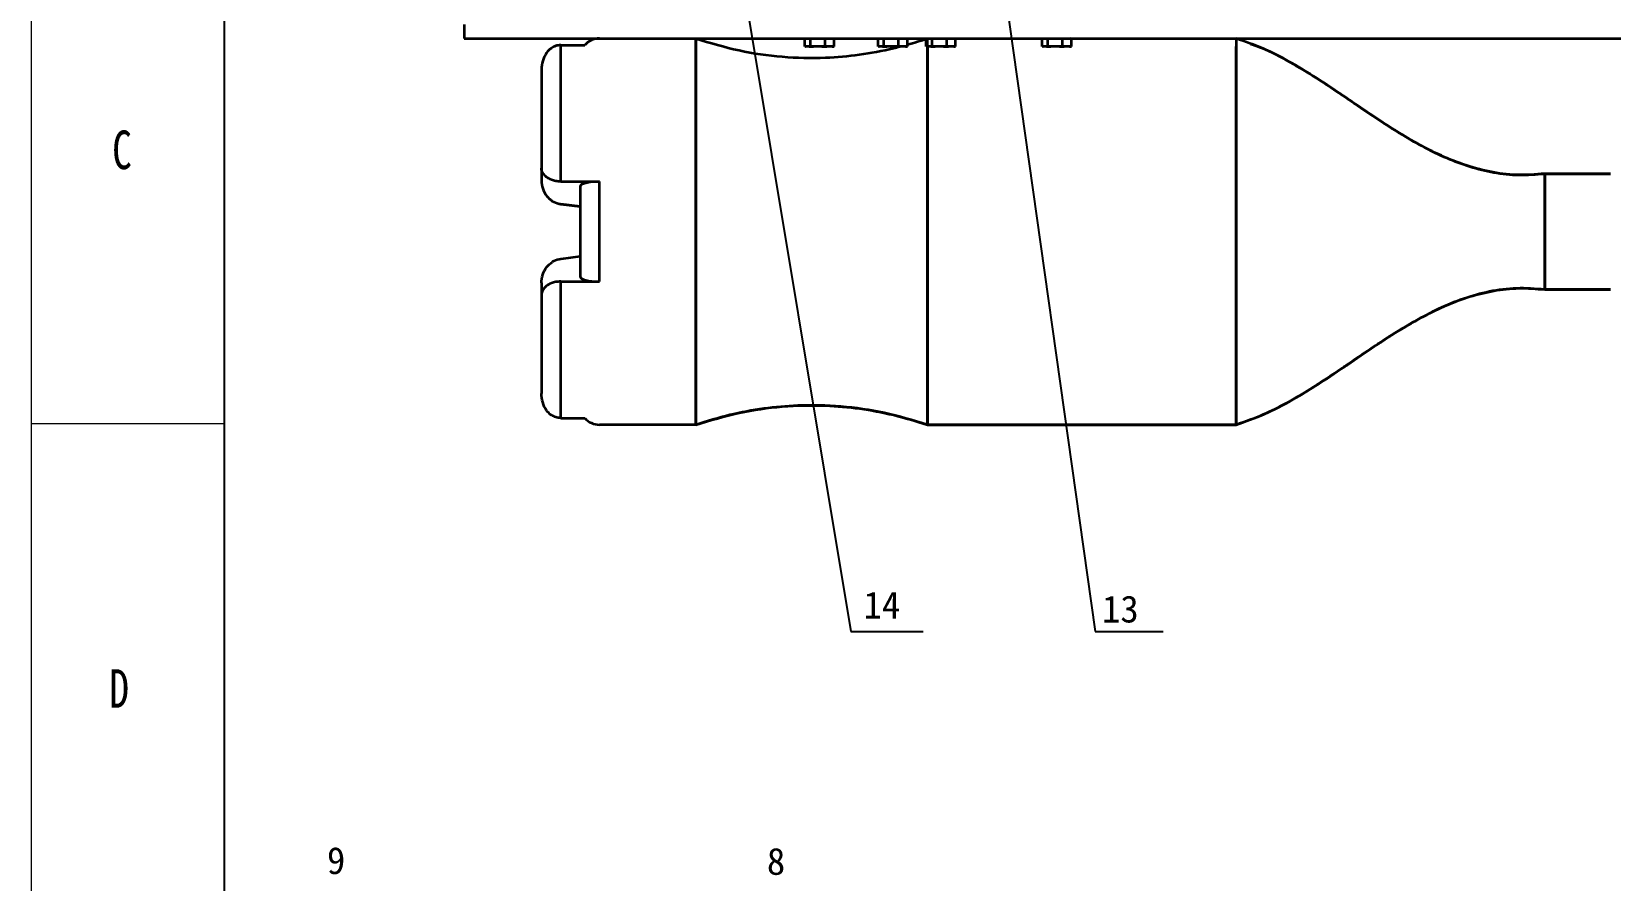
# Model space of a CAD drawing. Header units: millimetres. Extents: x 0 to 841, y 0 to 596.
# Drawn here: x 0 to 204.6, y 312.5 to 422.4 of the extents above; entities that cross this region are included whole.
import ezdxf

# ---------------------------------------------------------------- set-up
doc = ezdxf.new("R2010")
doc.units = ezdxf.units.MM
doc.layers.add('粗实线', color=7, linetype='Continuous', lineweight=50)
doc.layers.add('细实线', color=9, linetype='Continuous', lineweight=25)
doc.styles.add('SLDTEXTSTYLE1', font='TXT', dxfattribs={"width": 0.75})
doc.dimstyles.new('ISO-25', dxfattribs={"dimtxt": 2.5, "dimasz": 2.5, "dimexe": 1.25, "dimexo": 0.625, "dimtad": 1, "dimtxsty": 'Standard', "dimcen": 2.5, "dimadec": 0, "dimazin": 0, "dimtfac": 1, "dimtmove": 0, "dimatfit": 3, "dimfxl": 1, "dimarcsym": 0})

msp = doc.modelspace()

# ---------------------------------------------------------------- linework, layer by layer
at = {"color": 7, "linetype": 'Continuous', "lineweight": 18}
for p, q in [((0, 0), (0, 594)), ((25, 371.62), (0, 371.62))]:
    msp.add_line(p, q, dxfattribs=at)
at = {"color": 7, "linetype": 'Continuous', "lineweight": 25}
msp.add_line((25, 10), (25, 584), dxfattribs=at)
at = {"color": 7, "linetype": 'Continuous', "lineweight": 35}
for p, q in [((56.07, 423.31), (56.07, 421.51)), ((56.07, 421.51), (356.07, 421.51)), ((86.07, 421.51), (86.07, 371.51)), ((86.07, 421.51), (86.07, 417.76)), ((86.07, 396.52), (86.07, 421.51)), ((86.07, 371.51), (86.07, 421.51)), ((100.17, 421.47), (100.28, 421.5)), ((100.17, 420.5), (100.17, 421.47)), ((100.32, 421.51), (100.26, 421.49)), ((100.91, 420.5), (100.91, 421.47)), ((102.81, 420.5), (102.81, 421.47)), ((103.88, 421.49), (103.82, 421.51)), ((103.97, 421.47), (103.87, 421.49)), ((103.97, 420.5), (103.97, 421.47)), ((109.67, 421.47), (109.78, 421.5)), ((109.67, 420.5), (109.67, 421.47)), ((109.82, 421.51), (109.76, 421.49)), ((110.41, 420.5), (110.41, 421.47)), ((112.31, 420.5), (112.31, 421.47)), ((113.38, 421.49), (113.32, 421.51)), ((113.47, 421.47), (113.37, 421.49)), ((113.47, 420.5), (113.47, 421.47)), ((115.93, 421.47), (116.04, 421.5)), ((115.93, 420.5), (115.93, 421.47)), ((116.08, 421.51), (116.02, 421.49)), ((116.07, 371.51), (116.07, 421.51)), ((116.07, 371.51), (116.07, 421.51)), ((116.67, 420.5), (116.67, 421.47)), ((118.57, 420.5), (118.57, 421.47)), ((119.64, 421.49), (119.58, 421.51)), ((119.73, 421.47), (119.63, 421.49)), ((119.73, 420.5), (119.73, 421.47)), ((130.93, 421.47), (131.04, 421.5)), ((130.93, 420.5), (130.93, 421.47)), ((131.08, 421.51), (131.02, 421.49)), ((131.67, 420.5), (131.67, 421.47)), ((133.57, 420.5), (133.57, 421.47)), ((134.64, 421.49), (134.58, 421.51)), ((134.73, 421.47), (134.63, 421.49)), ((134.73, 420.5), (134.73, 421.47)), ((156.07, 421.51), (156.07, 383.34)), ((156.07, 421.51), (156.07, 417.76)), ((68.57, 402.99), (68.57, 420.66)), ((68.57, 402.99), (68.57, 420.66)), ((68.57, 420.66), (71.69, 420.66)), ((100.26, 420.47), (100.32, 420.46)), ((100.75, 420.46), (100.32, 420.46)), ((100.91, 420.5), (100.75, 420.46)), ((100.75, 420.46), (101.3, 420.46)), ((101.3, 420.46), (100.91, 420.5)), ((102.41, 420.46), (101.3, 420.46)), ((102.81, 420.5), (102.41, 420.46)), ((102.41, 420.46), (103.05, 420.46)), ((103.05, 420.46), (102.81, 420.5)), ((103.73, 420.46), (103.05, 420.46)), ((103.97, 420.5), (103.73, 420.46)), ((103.73, 420.46), (103.82, 420.46)), ((103.82, 420.46), (103.88, 420.47)), ((109.76, 420.47), (109.82, 420.46)), ((110.25, 420.46), (109.82, 420.46)), ((110.41, 420.5), (110.25, 420.46)), ((110.25, 420.46), (110.8, 420.46)), ((110.8, 420.46), (110.41, 420.5)), ((111.91, 420.46), (110.8, 420.46)), ((112.31, 420.5), (111.91, 420.46)), ((111.91, 420.46), (112.55, 420.46)), ((112.55, 420.46), (112.31, 420.5)), ((113.23, 420.46), (112.55, 420.46)), ((113.47, 420.5), (113.23, 420.46)), ((113.23, 420.46), (113.32, 420.46)), ((113.32, 420.46), (113.38, 420.47)), ((116.02, 420.47), (116.08, 420.46)), ((116.07, 420.46), (116.07, 417.76)), ((116.07, 420.46), (116.07, 383.34)), ((116.51, 420.46), (116.08, 420.46)), ((116.67, 420.5), (116.51, 420.46)), ((116.51, 420.46), (117.06, 420.46)), ((117.06, 420.46), (116.67, 420.5)), ((118.17, 420.46), (117.06, 420.46)), ((118.57, 420.5), (118.17, 420.46)), ((118.17, 420.46), (118.81, 420.46)), ((118.81, 420.46), (118.57, 420.5)), ((119.49, 420.46), (118.81, 420.46)), ((119.73, 420.5), (119.49, 420.46)), ((119.49, 420.46), (119.58, 420.46)), ((119.58, 420.46), (119.64, 420.47)), ((131.02, 420.47), (131.08, 420.46)), ((131.51, 420.46), (131.08, 420.46)), ((131.67, 420.5), (131.51, 420.46)), ((131.51, 420.46), (132.06, 420.46)), ((132.06, 420.46), (131.67, 420.5)), ((133.17, 420.46), (132.06, 420.46)), ((133.57, 420.5), (133.17, 420.46)), ((133.17, 420.46), (133.81, 420.46)), ((133.81, 420.46), (133.57, 420.5)), ((134.49, 420.46), (133.81, 420.46)), ((134.73, 420.5), (134.49, 420.46)), ((134.49, 420.46), (134.58, 420.46)), ((134.58, 420.46), (134.64, 420.47)), ((156.07, 371.51), (156.07, 420.46)), ((156.07, 371.51), (156.07, 420.46)), ((66.07, 417.46), (66.07, 404.72)), ((66.07, 417.46), (66.07, 404.72)), ((86.07, 417.76), (86.07, 371.51)), ((116.07, 417.76), (116.07, 371.51)), ((156.07, 417.76), (156.07, 371.51)), ((66.07, 404.72), (66.07, 403.16)), ((204.57, 404.01), (196.07, 404.01)), ((196.07, 404.01), (196.07, 402.88)), ((196.07, 404.01), (196.07, 392.56)), ((196.07, 404.01), (204.57, 404.01)), ((196.07, 389.01), (196.07, 404.01)), ((196.07, 389.01), (196.07, 404.01)), ((68.57, 402.99), (73.57, 402.99)), ((71.07, 402.34), (71.07, 390.69)), ((73.57, 390.05), (73.57, 402.99)), ((196.07, 402.88), (196.07, 389.01)), ((68.57, 400.07), (71.07, 399.75)), ((71.07, 399.74), (68.57, 400.06)), ((86.07, 371.51), (86.07, 396.52)), ((71.07, 393.28), (68.57, 392.95)), ((196.07, 392.56), (196.07, 389.01)), ((66.07, 389.87), (66.07, 388.31)), ((68.57, 390.05), (73.57, 390.05)), ((68.57, 372.36), (68.57, 390.05)), ((196.07, 389.01), (204.57, 389.01)), ((204.57, 389.01), (196.07, 389.01)), ((66.07, 388.31), (66.07, 375.56)), ((116.07, 383.34), (116.07, 371.51)), ((156.07, 383.34), (156.07, 371.51)), ((68.57, 372.36), (71.69, 372.36)), ((86.07, 371.51), (73.57, 371.51)), ((116.07, 371.51), (156.07, 371.51)), ((156.07, 371.51), (116.07, 371.51))]:
    msp.add_line(p, q, dxfattribs=at)
at = {"color": 7, "linetype": 'Continuous', "lineweight": 35, "flags": 128}
for points in [[(73.57, 402.99), (73.08, 402.97), (72.61, 402.94), (72.18, 402.88), (71.8, 402.8), (71.49, 402.7), (71.26, 402.59), (71.12, 402.46), (71.07, 402.34)], [(71.07, 390.69), (71.12, 390.57), (71.26, 390.44), (71.49, 390.33), (71.8, 390.23), (72.18, 390.15), (72.61, 390.09), (73.08, 390.06), (73.57, 390.05)]]:
    msp.add_lwpolyline(points, dxfattribs=at)
at = {"color": 7, "linetype": 'Continuous', "lineweight": 35}
for centre, start, end in [((73.57, 419.01), 90, 138.7041), ((73.57, 374.01), 221.1907, 270)]:
    msp.add_arc(centre, 2.5, start, end, dxfattribs=at)
for points, knots in [([(86.07, 421.51), (87.92, 420.96), (91.59, 419.86), (97.24, 419.06), (102.48, 418.93), (107.3, 419.37), (110.5, 419.96), (112.22, 420.4), (112.5, 420.47)], [0, 0, 0, 0, 0.1900393, 0.3754197, 0.558883, 0.7035655, 0.8501691, 0.8782754, 0.8782754, 0.8782754, 0.8782754]), ([(196.07, 404.01), (194.84, 403.91), (192.44, 403.73), (188.89, 404.2), (185.5, 405.14), (182.24, 406.49), (179.09, 408.14), (176.01, 410.02), (172.89, 412.09), (169.69, 414.28), (166.39, 416.49), (163.05, 418.51), (159.64, 420.28), (157.25, 421.1), (156.07, 421.51)], [0, 0, 0, 0, 0.082558, 0.161957, 0.240402, 0.319278, 0.399218, 0.48027, 0.562079, 0.652236, 0.741696, 0.829666, 0.915701, 1, 1, 1, 1]), ([(68.57, 420.66), (68.35, 420.64), (67.9, 420.59), (67.25, 420.24), (66.61, 419.6), (66.17, 418.63), (66.07, 417.85), (66.07, 417.47), (66.07, 417.46)], [0, 0, 0, 0, 0.136661, 0.272713, 0.462924, 0.730777, 0.998538, 1, 1, 1, 1]), ([(100.32, 420.46), (100.32, 420.46), (100.27, 420.47), (100.21, 420.49), (100.17, 420.5)], [0, 0, 0, 0, 0.092855, 1, 1, 1, 1]), ([(103.81, 420.46), (103.82, 420.46), (103.87, 420.47), (103.92, 420.49), (103.97, 420.5)], [0, 0, 0, 0, 0.092841, 1, 1, 1, 1]), ([(109.82, 420.46), (109.82, 420.46), (109.77, 420.47), (109.71, 420.49), (109.67, 420.5)], [0, 0, 0, 0, 0.092849, 1, 1, 1, 1]), ([(113.31, 420.46), (113.32, 420.46), (113.37, 420.47), (113.42, 420.49), (113.47, 420.5)], [0, 0, 0, 0, 0.092848, 1, 1, 1, 1]), ([(116.08, 420.46), (116.08, 420.46), (116.03, 420.47), (115.97, 420.49), (115.93, 420.5)], [0, 0, 0, 0, 0.092845, 1, 1, 1, 1]), ([(119.57, 420.46), (119.58, 420.46), (119.63, 420.47), (119.68, 420.49), (119.73, 420.5)], [0, 0, 0, 0, 0.092843, 1, 1, 1, 1]), ([(131.08, 420.46), (131.08, 420.46), (131.03, 420.47), (130.97, 420.49), (130.93, 420.5)], [0, 0, 0, 0, 0.092845, 1, 1, 1, 1]), ([(134.57, 420.46), (134.58, 420.46), (134.63, 420.47), (134.68, 420.49), (134.73, 420.5)], [0, 0, 0, 0, 0.092843, 1, 1, 1, 1]), ([(157.97, 420.8), (158.58, 420.58), (160.47, 419.91), (163.46, 418.27), (167, 416.1), (170.49, 413.74), (173.99, 411.34), (177.28, 409.21), (180.4, 407.42), (183.32, 406.01), (186.34, 404.87), (189.47, 404.11), (192.74, 403.74), (194.94, 403.92), (196.07, 404.01)], [0, 0, 0, 0, 0.045937, 0.14174, 0.239787, 0.33944, 0.439658, 0.539338, 0.616721, 0.693086, 0.768629, 0.844025, 0.920529, 1, 1, 1, 1]), ([(68.57, 402.99), (68.35, 403), (67.9, 403.02), (67.25, 403.22), (66.61, 403.59), (66.17, 404.12), (66.07, 404.52), (66.07, 404.72), (66.07, 404.72)], [0, 0, 0, 0, 0.1366606, 0.2727122, 0.4629234, 0.7307778, 0.9985374, 1, 1, 1, 1]), ([(66.07, 403.16), (66.07, 403.16), (66.07, 402.8), (66.19, 402.06), (66.64, 401.1), (67.2, 400.66), (67.45, 400.47)], [0, 0, 0, 0, 0.002066, 0.350513, 0.71359, 1, 1, 1, 1]), ([(66.07, 403.15), (66.07, 403.15), (66.07, 402.79), (66.19, 402.06), (66.64, 401.1), (67.2, 400.66), (67.45, 400.46)], [0, 0, 0, 0, 0.0020668, 0.3505143, 0.7135908, 1, 1, 1, 1]), ([(67.45, 400.47), (67.74, 400.32), (68.11, 400.14), (68.49, 400.08), (68.57, 400.07)], [0, 0, 0, 0, 0.798825, 1, 1, 1, 1]), ([(68.57, 392.95), (68.26, 392.89), (67.87, 392.8), (67.52, 392.6), (67.45, 392.56)], [0, 0, 0, 0, 0.798841, 1, 1, 1, 1]), ([(66.07, 389.87), (66.07, 389.87), (66.07, 390.23), (66.19, 390.96), (66.64, 391.92), (67.2, 392.36), (67.45, 392.56)], [0, 0, 0, 0, 0.002066, 0.350513, 0.713591, 1, 1, 1, 1]), ([(68.57, 390.05), (68.35, 390.03), (67.9, 390.01), (67.25, 389.81), (66.61, 389.44), (66.17, 388.91), (66.07, 388.51), (66.07, 388.31), (66.07, 388.31)], [0, 0, 0, 0, 0.13666, 0.272713, 0.462924, 0.730777, 0.998537, 1, 1, 1, 1]), ([(196.07, 389.01), (194.84, 389.1), (192.44, 389.29), (188.89, 388.82), (185.5, 387.88), (182.24, 386.53), (179.09, 384.88), (176.01, 383), (172.89, 380.93), (169.69, 378.73), (166.39, 376.53), (163.05, 374.51), (159.64, 372.73), (157.25, 371.91), (156.07, 371.51)], [0, 0, 0, 0, 0.082558, 0.161957, 0.240402, 0.319278, 0.399218, 0.48027, 0.562079, 0.652236, 0.741696, 0.829666, 0.915701, 1, 1, 1, 1]), ([(156.07, 371.51), (157.32, 371.94), (159.86, 372.82), (163.46, 374.74), (167, 376.92), (170.49, 379.28), (173.99, 381.68), (177.28, 383.81), (180.4, 385.59), (183.32, 387.01), (186.34, 388.15), (189.47, 388.91), (192.74, 389.28), (194.94, 389.1), (196.07, 389.01)], [0, 0, 0, 0, 0.089447, 0.180881, 0.274457, 0.369565, 0.465213, 0.560347, 0.634201, 0.707083, 0.779181, 0.851139, 0.924153, 1, 1, 1, 1]), ([(68.57, 372.36), (68.35, 372.38), (67.9, 372.43), (67.25, 372.78), (66.61, 373.42), (66.17, 374.4), (66.07, 375.17), (66.07, 375.56), (66.07, 375.56)], [0, 0, 0, 0, 0.1366605, 0.2727124, 0.4629242, 0.7307775, 0.9985382, 1, 1, 1, 1]), ([(86.07, 371.51), (87.92, 372.06), (91.59, 373.16), (97.24, 373.96), (102.48, 374.08), (107.3, 373.65), (111.72, 372.84), (114.61, 371.96), (116.07, 371.51)], [0, 0, 0, 0, 0.1900393, 0.3754197, 0.558883, 0.7035655, 0.8501691, 1, 1, 1, 1]), ([(116.07, 371.51), (114.21, 372.06), (110.55, 373.16), (104.89, 373.96), (99.66, 374.08), (94.84, 373.65), (90.41, 372.84), (87.53, 371.96), (86.07, 371.51)], [0, 0, 0, 0, 0.1900393, 0.3754197, 0.558883, 0.7035655, 0.8501691, 1, 1, 1, 1])]:
    msp.add_open_spline(points, degree=3, knots=knots, dxfattribs=at)
msp.add_open_spline([(113.47, 420.73), (114.34, 420.98), (115.2, 421.24), (116.07, 421.51)], degree=3, dxfattribs=at)

# ---------------------------------------------------------------- texts
at = {"color": 7, "linetype": 'Continuous', "lineweight": 0, "char_height": 5, "attachment_point": 1, "style": 'SLDTEXTSTYLE1'}
for s, insert in [('C', (10.44, 409.6)), ('D', (10.08, 339.85))]:
    msp.add_mtext(s, dxfattribs=dict(at, insert=insert))
at = {"char_height": 3.5, "attachment_point": 1}
for s, width, insert in [('9', 5.9241, (38.27, 316.82)), ('8', 10.9865, (95.27, 316.72))]:
    msp.add_mtext_dynamic_manual_height_columns(s, width=width, gutter_width=17.5, heights=[0], dxfattribs=dict(at, insert=insert))
at = {"layer": '粗实线', "linetype": 'Continuous', "lineweight": -2, "char_height": 3.5, "attachment_point": 1}
for s, width, insert in [('14', 6.2238, (107.79, 349.9)), ('13', 7.3472, (138.69, 349.39))]:
    msp.add_mtext_dynamic_manual_height_columns(s, width=width, gutter_width=17.5, heights=[0], dxfattribs=dict(at, insert=insert))

# ---------------------------------------------------------------- leaders
at = {"layer": '粗实线', "linetype": 'Continuous', "lineweight": -2}
msp.add_leader([(88.59, 450.35), (106.16, 344.73), (115.5, 344.73)], dimstyle='ISO-25', override={"dimtxt": 3.5, "dimasz": 3, "dimexe": 1, "dimexo": 0.5, "dimgap": 1.524, "dimtad": 0, "dimtih": 1, "dimtoh": 1, "dimlfac": 5, "dimzin": 0, "dimtdec": 3, "dimldrblk": 'DotSmall', "dimtzin": 0}, dxfattribs=at)
at = {"layer": '细实线', "linetype": 'Continuous'}
msp.add_leader([(121.41, 461.06), (137.8, 344.73), (146.61, 344.73)], dimstyle='ISO-25', override={"dimtxt": 3.5, "dimasz": 3, "dimexe": 1, "dimexo": 0.5, "dimgap": 1.524, "dimtad": 0, "dimtih": 1, "dimtoh": 1, "dimlfac": 5, "dimzin": 0, "dimtdec": 3, "dimldrblk": 'DotSmall', "dimtzin": 0}, dxfattribs=at)

doc.saveas('drawing.dxf')
